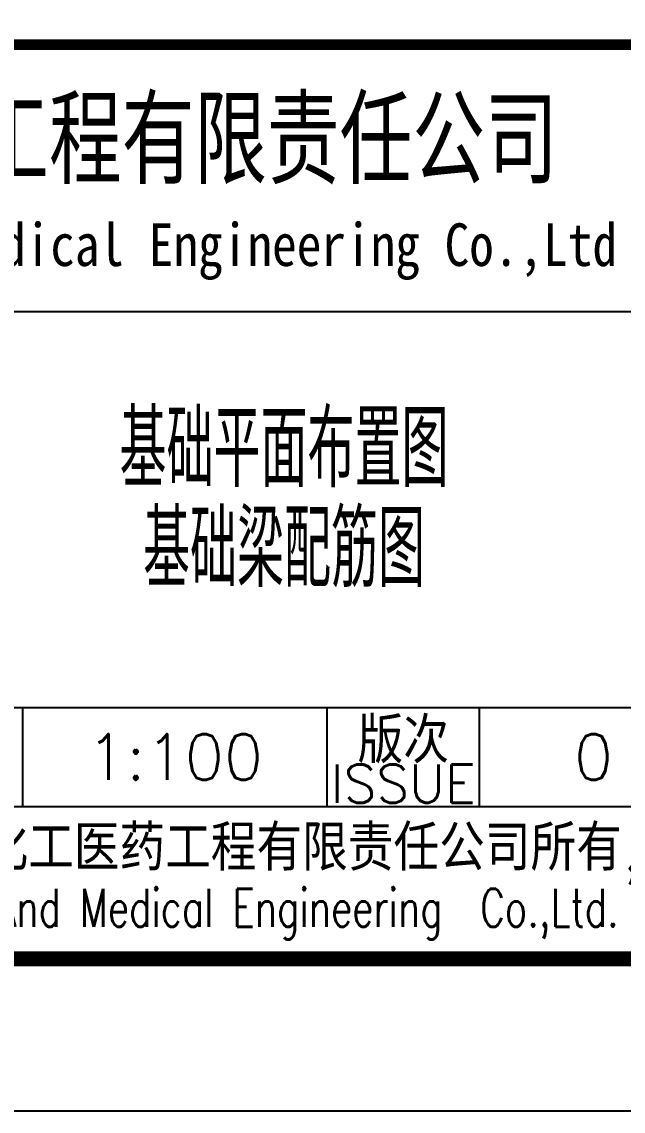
# Model space of a CAD drawing. Header units: millimetres. Extents: x 893615 to 897539, y 39650 to 40458.
# Drawn here: x 895532.5 to 895572, y 39650.1 to 39721.7 of the extents above; entities that cross this region are included whole.
import ezdxf
from ezdxf.enums import TextEntityAlignment as Align

# ---------------------------------------------------------------- set-up
doc = ezdxf.new("R2010")
doc.units = ezdxf.units.MM
doc.header["$LTSCALE"] = 1000
doc.header["$MEASUREMENT"] = 0
doc.layers.add('PUB_TEXT', color=7, linetype='Continuous')
doc.styles.add('ECEC_TQ', font='txt_l.shx', dxfattribs={"bigfont": 'hztxt_l.shx'})
doc.styles.add('ECEC_TQ_S', font='')
doc.styles.add('TS', font='tssdeng.shx', dxfattribs={"width": 0.8, "height": 2.5, "bigfont": 'tssdchn.shx'})
doc.styles.get('ECEC_TQ_S').set_extended_font_data('SimSun')

msp = doc.modelspace()

# ---------------------------------------------------------------- linework, layer by layer
for p, q in [((895467.565, 39702.645), (895577.565, 39702.645)), ((895522.565, 39676.645), (895647.565, 39676.645)), ((895532.565, 39670.145), (895532.565, 39676.645)), ((895552.565, 39670.145), (895552.565, 39676.645)), ((895562.565, 39670.145), (895562.565, 39676.645)), ((895467.565, 39670.145), (895647.565, 39670.145)), ((895467.565, 39660.145), (895647.565, 39660.145)), ((895657.565, 39650.145), (894816.565, 39650.145))]:
    msp.add_line(p, q)
at = {"color": 0, "const_width": 1}
msp.add_lwpolyline([(895647.565, 39660.145), (894841.565, 39660.145), (894841.565, 40234.145), (895647.565, 40234.145)], close=True, dxfattribs=at)
at = {"const_width": 0.7}
msp.add_lwpolyline([(895647.565, 39720.145), (895467.565, 39720.145)], dxfattribs=at)

# ---------------------------------------------------------------- texts
for s, height, style, width, p in [('安徽华东化工医药工程有限责任公司', 5, 'ECEC_TQ_S', 0.7, (895529.514, 39714.145)), ('Anhui Huadong Chemical & Medical Engineering Co.,Ltd', 2.8, 'ECEC_TQ_S', 0.85, (895529.514, 39706.645)), ('The proprietary right of this document belongs to Anhui Huadong Chemical And Medical Engineering  Co.,Ltd.  and any replication or transfer to the 3rd. side is forbidden without its permission. ', 2.5, 'ECEC_TQ', 0.72, (895557.565, 39663.145))]:
    msp.add_text(s, height=height, dxfattribs=dict(style=style, width=width)).set_placement(p, align=Align.MIDDLE)
at = {"style": 'ECEC_TQ'}
for s, height, p in [('版次', 3, (895557.565, 39674.645)), ('ISSUE', 2.5, (895557.565, 39671.645)), ('本文件专有权属安徽华东化工医药工程有限责任公司所有,未经许可不得复制或转让给第三方', 3, (895557.565, 39667.145))]:
    msp.add_text(s, height=height, dxfattribs=at).set_placement(p, align=Align.MIDDLE)
for tag, text, p in [('1:100', '1:100', (895542.565, 39673.395)), ('0', '0', (895570.065, 39673.395))]:
    msp.add_attdef(tag, text=text, height=3, dxfattribs=at).set_placement(p, align=Align.MIDDLE)
at = {"layer": 'PUB_TEXT', "style": 'TS', "width": 0.65}
for s, p in [('基础平面布置图', (895549.731, 39693.873)), ('基础梁配筋图', (895549.731, 39687.311))]:
    msp.add_text(s, height=5, dxfattribs=at).set_placement(p, align=Align.MIDDLE)

doc.saveas('drawing.dxf')
